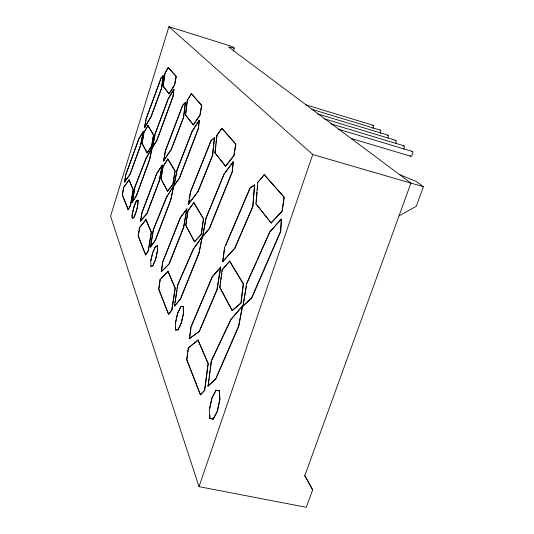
<?xml version="1.0" encoding="UTF-8"?>
<svg xmlns="http://www.w3.org/2000/svg" width="534" height="534" viewBox="0 0 534 534"><rect width="100%" height="100%" fill="white"/><g stroke="black" fill="none" stroke-linecap="round" stroke-linejoin="round"><path stroke-width="0.8" d="M132.185 218.266L133.76 217.532C136.337 212.185 137.972 205.83 137.979 200.21C138.313 206.251 136.35 212.131 133.9 217.572C128.607 221.917 135.442 201.785 136.237 201.011L137.832 200.17M132.325 218.299L132.405 213.78L134.081 206.658L136.384 201.044L137.979 200.21M242.716 306.242L251.594 297.865L280.557 231.295L281.371 219.147L280.791 231.356L251.821 297.919L242.937 306.296L246.574 283.794L269.603 232.036L281.144 219.087M202.466 236.635L209.248 228.585L232.21 171.661L233.171 161.942L232.403 171.714L209.441 228.639L202.653 236.689L205.904 218.212L224.227 173.704L232.984 161.882M255.893 203.741L257.735 182.434L264.303 174.718L284.268 197.24L282.232 211.29L271.165 223.025L255.893 203.741L268.655 219.821M256.247 202.159L256.6 198.061M256.741 196.425L257.094 192.327M257.308 189.87L257.662 185.772M222.631 261.673L234.673 248.243L252.709 206.511L254.598 185.004L252.922 206.565L234.88 248.297L222.631 261.673L224.607 247.556L250.039 187.814L254.598 185.004M173.844 185.812L179.284 178.243L198.254 128.54L199.255 120.45L198.421 128.587L179.451 178.283L174.011 185.852L176.921 170.192L192.107 131.17L199.089 120.404M214.922 152.751L216.857 135.282L221.777 128.247L235.901 144.107L234.026 155.574L225.648 166.334L214.922 152.751L225.648 166.334M215.102 152.804L215.456 149.627M215.629 148.038L215.983 144.861M216.157 143.272L216.51 140.095M216.684 138.506L217.038 135.336L221.957 128.293M188.482 204.101L197.914 191.506L212.479 155.387L214.461 137.732L212.659 155.441L198.094 191.552L188.482 204.101L190.318 192.394L210.99 140.562L214.461 137.732M152.283 147.517L156.796 140.455L172.936 96.38L173.917 89.458L173.083 96.427L156.936 140.495L152.43 147.558L155.067 133.974L168.003 99.251L173.777 89.418M232.143 310.581L240.874 302.992L243.224 283.861L229.613 261.099L222.097 269.783L219.754 287.452L232.143 310.581L241.094 303.045L243.444 283.914L229.613 261.099M185.431 114.883L187.354 100.098L191.326 93.704L201.785 105.425L200.063 115.104L193.395 124.949L185.431 114.883L193.395 124.949M185.692 114.109L187.354 100.098M163.584 160.901L171.287 149.18L183.476 117.353L185.431 102.401L183.636 117.4L171.441 149.226L163.584 160.901L165.286 150.908L182.661 105.138L185.431 102.401M189.363 338.716L190.852 327.329L212.198 276.732L220.756 267.107L217.144 289.595L199.402 331.387L189.363 338.716L199.202 331.34L216.944 289.541L220.549 267.053M189.563 338.763L190.945 328.19M200.257 394.806L204.509 390.294L208.066 363.554L197.994 340.024L188.268 347.921L186.68 359.749L200.47 394.853L204.729 390.341L208.273 363.607L197.994 340.024M232.363 310.634L219.961 287.499L220.282 285.089M220.495 283.487L220.809 281.078M221.023 279.469L221.343 277.059M221.557 275.457L221.877 273.048M222.084 271.439L222.298 269.83L229.82 261.153M208.093 386.095L215.829 378.993L238.751 326.361L242.656 305.802L230.755 319.526L211.237 360.937L208.093 386.095L208.527 382.858M208.747 381.236L209.068 378.806M209.288 377.184L209.608 374.755M209.829 373.139L210.156 370.709M210.369 369.087L211.451 360.984L218.192 346.679M200.47 394.853L186.88 359.796L187.728 353.488M187.941 351.913L188.469 347.968L198.194 340.078M222.838 261.72L224.607 247.556M194.476 241.809L201.184 234.353L203.414 218.78L193.782 202.606L187.881 210.73L185.685 225.321L194.476 241.809L201.371 234.406L203.594 218.827L193.782 202.606M144.474 127.739L150.942 116.853L161.408 88.424L163.297 75.461L161.548 88.464L151.082 116.893L144.474 127.739L146.042 119.022L161.014 78.071L163.297 75.461M163.03 86.114L164.886 73.305L168.203 67.471L176.26 76.489L174.678 84.853L169.178 93.871L163.03 86.114L169.178 93.871M163.284 85.36L165.019 73.345L168.337 67.511M270.938 222.965L282.005 211.23L284.041 197.173L264.09 174.658M161.215 271.713L162.603 262.281L180.172 217.872L186.947 208.814L183.676 227.497L169.151 264.063L161.215 271.713L168.978 264.023L183.496 227.457L186.773 208.767M161.381 271.759L162.656 263.108M158.992 288.32L160.173 279.309L158.698 289.088L168.611 314.372L171.955 309.967L175.245 288.146L168.036 271.245L160.173 279.309M168.43 314.326L171.774 309.927L175.065 288.1L167.863 271.205M194.663 241.855L185.865 225.368L186.593 220.509M186.84 218.887L188.055 210.776L193.962 202.653M174.431 305.915L177.535 285.43L193.221 249.144L202.459 236.342L199.042 253.249L180.626 298.873L174.611 305.962L180.439 298.833L198.855 253.203L202.273 236.288M174.611 305.962L174.858 304.32M175.112 302.685L176.474 293.673M176.727 292.031L176.974 290.396M177.221 288.754L177.595 286.297M188.656 204.148L189.27 200.25M189.517 198.688L190.371 193.221M167.502 191.225L172.896 184.123L174.978 171.007L167.796 158.945L162.97 166.495L160.934 178.91L167.502 191.225L173.056 184.17L175.139 171.047L167.796 158.945M140.509 221.096L141.804 213.053L156.709 173.51L162.289 165.053L159.312 181.033L147.03 213.513L140.509 221.096L146.883 213.473L159.159 180.993L162.136 165.013M140.662 221.136L141.824 213.894M138.172 235.874L139.541 227.551L146.009 219.621L151.429 232.323L148.399 250.733L145.662 254.918L138.172 235.874L145.662 254.918M138.326 235.915L139.688 227.591L146.009 219.621M145.508 254.878L148.245 250.693L151.269 232.283L145.855 219.581M167.663 191.272L161.088 178.95L163.124 166.541L167.95 158.985M225.455 166.281L233.832 155.521L235.714 144.053L221.777 128.247M150.421 246.962L153.278 229.687L166.361 197.447L173.864 185.598L170.84 199.956L155.467 240.18L150.581 247.002L155.307 240.14L170.673 199.91L173.704 185.552M150.581 247.002L153.438 229.727L166.207 198.254M124.495 181.934L125.697 174.932L138.633 139.314L143.352 131.451L140.629 145.395L130.009 174.591L124.495 181.934L129.869 174.551L140.495 145.361L143.212 131.411M124.629 181.974L125.697 175.746M147.07 152.918L151.556 146.223L153.485 134.902L147.931 125.563L143.866 132.572L141.977 143.366L147.07 152.918L151.696 146.263L153.632 134.942L147.931 125.563M163.738 160.948L165.44 150.948L182.815 105.185L185.585 102.448M242.937 306.296L246.381 286.251M122.326 194.783L123.588 187.541L129.061 179.905L133.28 189.797L130.496 205.703L128.187 209.648L122.326 194.783L128.187 209.648M122.46 194.823L123.581 188.382M128.047 209.608L130.356 205.67L133.14 189.764L128.928 179.871M147.21 152.951L142.117 143.399L143.866 133.38M132.198 202.199L134.828 187.274L146.029 158.304L152.317 147.364L149.607 159.833L136.437 195.771L132.198 202.199L136.023 196.419M132.339 202.232L134.828 188.102M193.228 124.903L199.896 115.057L201.618 105.378L191.326 93.704M144.607 127.773L146.036 119.85M202.653 236.689L206.091 218.259L224.227 173.704M169.031 93.824L174.531 84.813L176.113 76.442L168.203 67.471M207.88 386.049L215.609 378.946L238.524 326.307L242.436 305.748M174.011 185.852L177.088 170.239L192.273 131.217L199.255 120.45M152.43 147.558L155.047 134.808M213.066 419.097L217.225 411.26L219.774 399.405L219.2 390.694L215.896 390.194L211.831 398.004L209.321 409.578L209.809 418.322L213.293 419.15L217.451 411.307L220.001 399.452L219.2 390.694M136.297 195.731L149.46 159.793L152.177 147.324M209.708 408.857L212.051 398.05L216.123 390.241L219.427 390.741M175.326 323.163L177.475 313.591L180.719 306.656L183.389 306.443L183.629 313.144L181.44 322.91L178.136 329.885L175.499 329.905L175.506 323.217M175.686 322.416L176.407 319.225M176.761 317.623L177.482 314.433M175.499 329.905L177.949 329.838L181.253 322.87L183.436 313.104L183.202 306.396M157.33 245.827L155.374 246.468L152.684 252.675L150.802 260.839L150.815 266.279L152.737 265.772L155.474 259.531L157.383 251.227L157.33 245.827L157.537 250.493M150.815 266.279L152.904 265.812L155.634 259.571L157.383 251.227M233.358 51.11L234.319 48.133L232.11 46.511L168.938 26.7L110.578 216.137L199.015 486.641L306.282 507.3L312.657 489.858L304.76 475.36M199.015 486.641L312.737 154.546L168.938 26.7M138.486 140.128L125.697 174.932M160.868 78.885L146.042 119.022M399.465 174.531L416.28 181.487L423.422 186.72L416.253 206.338L399.045 215.843M167.863 100.065L155.067 133.974M161.869 165.707L156.862 173.55L141.804 213.053M152.317 147.364L146.169 158.344L134.828 187.274M186.473 209.462L180.345 217.919L162.603 262.281M214.641 137.785L211.164 140.609L190.318 192.394M220.756 267.107L212.398 276.779L190.852 327.329M225.789 245.306L250.246 187.875L254.811 185.064M202.459 236.342L193.401 249.191L177.535 285.43M153.145 252.021L155.541 246.501L157.497 245.867M256.62 261.78L246.574 283.794M257.295 260.258L269.83 232.096L281.371 219.147M183.389 306.443L180.913 306.696L177.475 313.591M218.907 345.178L230.968 319.579L242.656 305.802M143.352 131.451L138.633 139.314M148.065 125.603L143.866 132.572M173.917 89.458L168.003 99.251M173.864 185.598L166.361 197.447M187.908 99.504L191.486 93.75M129.061 179.905L123.588 187.541M225.395 172.442L233.171 161.942M264.303 174.718L257.735 182.434M163.431 75.501L161.014 78.071M161.442 278.194L168.036 271.245M209.809 418.322L213.293 419.15M234.319 48.133L228.485 46.932L410.926 183.089L304.767 475.714L312.657 489.858M158.698 289.088L168.611 314.372M152.684 252.675L150.802 260.839M312.737 154.546L423.422 186.72M351.706 138.626L410.733 156.235M330.893 123.835L403.971 145.809M338.242 129.215L412.455 151.462M317.316 113.789L388.011 135.162M324.105 118.748L395.834 140.375M305.568 104.751L373.259 125.323M311.856 109.337L380.495 130.149M269.657 221.103L271.165 223.025M209.809 414.397L210.029 418.369M175.586 326.207L175.693 329.952M411.914 151.502A2.55 0.988 -72.7 0 1 412.802 152.757A2.55 0.988 -72.7 0 1 411.694 155.821A2.55 0.988 -72.7 0 1 410.426 155.628M403.15 146.109A2.496 0.948 -72.7 0 1 404.271 146.396A2.496 0.948 -72.7 0 1 403.704 149.286M395.04 140.676A2.45 0.908 -72.7 0 1 396.115 140.949A2.45 0.908 -72.7 0 1 395.56 143.78M387.243 135.462A2.403 0.874 -72.7 0 1 388.238 135.529A2.403 0.874 -72.7 0 1 387.964 137.919M380.028 130.203A2.356 0.841 -72.7 0 1 380.775 130.903A2.356 0.841 -72.7 0 1 380.208 133.4M372.545 125.63A2.31 0.808 -72.7 0 1 373.513 125.85A2.31 0.808 -72.7 0 1 372.972 128.514"/></g></svg>
